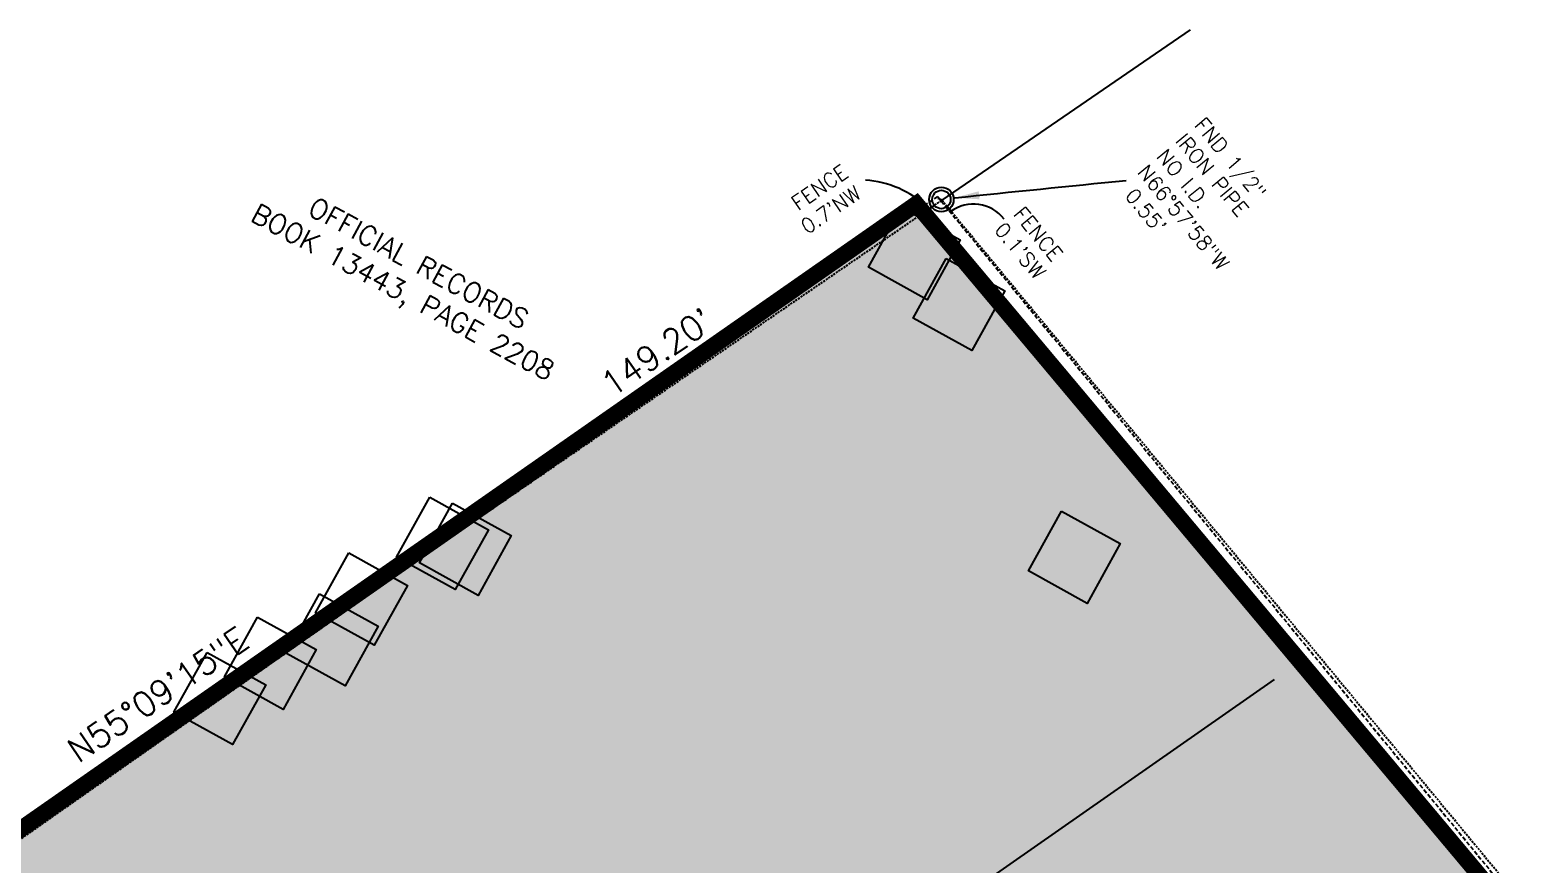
# Model space of a CAD drawing. Header units: feet. Extents: x 432364 to 434141, y 2201175 to 2201923.
# Drawn here: x 433034.1 to 433216.3, y 2201810.1 to 2201912 of the extents above; entities that cross this region are included whole.
import ezdxf

# ---------------------------------------------------------------- set-up
doc = ezdxf.new("R2010")
doc.units = ezdxf.units.FT
doc.header["$MEASUREMENT"] = 0
for name, pattern in [('BASE - SURVEY$0$DASHED', [0.75, 0.5, -0.25]), ('DASHED', [0.75, 0.5, -0.25]), ('HIDDEN', [0.375, 0.25, -0.125])]:
    doc.linetypes.add(name, pattern=pattern)
for name, color, linetype in [('BASE - SURVEY$0$MONUMENTATION', 8, 'Continuous'), ('BASE - SURVEY$0$SAVED OBJECTS', 8, 'Continuous'), ('PR-DIVIDES-MAJOR', 3, 'DASHED'), ('PR-DIVIDES-MINOR', 3, 'DASHED'), ('PR-DIVIDES-PRE', 3, 'DASHED'), ('PR-LOT', 2, 'Continuous'), ('PR-SITE-TXT', 131, 'Continuous'), ('X-SURVEY', 7, 'Continuous'), ('X-TEXT', 4, 'Continuous')]:
    doc.layers.add(name, color=color, linetype=linetype)
doc.layers.add('X-WETLANDS', color=6, linetype='HIDDEN', lineweight=5)
doc.styles.add('AVA', font='arial.ttf', dxfattribs={"width": 0.7})
doc.styles.add('BASE - SURVEY$0$L100', font='simplex', dxfattribs={"height": 2})
doc.styles.add('BASE - SURVEY$0$L80', font='simplex', dxfattribs={"height": 1.6})
doc.styles.add('BASE - SURVEY$0$ROMANS', font='ROMANS.SHX', dxfattribs={"height": 0.0667})
doc.dimstyles.new('AVA', dxfattribs={"dimtxt": 0.1, "dimasz": 0.1, "dimexe": 0.1, "dimexo": 0.1, "dimgap": 0.05, "dimtad": 0, "dimrnd": 0.5, "dimzin": 12, "dimdsep": 46, "dimtxsty": 'AVA', "dimcen": 0, "dimadec": 0, "dimazin": 0, "dimtfac": 1, "dimtofl": 0, "dimtmove": 0, "dimatfit": 3, "dimfxl": 1, "dimtolj": 1, "dimtzin": 0, "dimarcsym": 1})
doc.dimstyles.new('BASE - SURVEY$0$BUILDING TIES', dxfattribs={"dimscale": 20, "dimtxt": 2, "dimasz": 0.15, "dimexe": 0.007087, "dimexo": 0.0625, "dimgap": 0.003543, "dimtad": 0, "dimdec": 1, "dimzin": 0, "dimdsep": 46, "dimtxsty": 'BASE - SURVEY$0$L100', "dimcen": 0, "dimse1": 1, "dimse2": 1, "dimclrd": 256, "dimaunit": 1, "dimadec": 3, "dimazin": 0, "dimtfac": 1, "dimtdec": 1, "dimtofl": 0, "dimtmove": 0, "dimatfit": 3, "dimfxl": 1, "dimtolj": 1, "dimtzin": 0, "dimarcsym": 0})

# ---------------------------------------------------------------- blocks, each defined once
blk = doc.blocks.new('BASE - SURVEY$0$A$C523B294B')
at = {"layer": 'BASE - SURVEY$0$MONUMENTATION'}
for radius in [1, 0.75]:
    blk.add_circle((0, 0), radius, dxfattribs=at)
blk = doc.blocks.new('*D150')
at = {"layer": 'Defpoints', "color": 0, "transparency": 16777216}
for p in [(433189.52, 2201834.89, 25.69), (433017.95, 2201715.25, 25.69), (433017.95, 2201715.25)]:
    blk.add_point(p, dxfattribs=at)
at = {"layer": 'PR-SITE-TXT', "color": 0, "lineweight": -2, "transparency": 16777216}
for p, q in [((433186.24, 2201832.61), (433116.39, 2201783.9)), ((433021.23, 2201717.54), (433104.53, 2201775.63))]:
    blk.add_line(p, q, dxfattribs=at)
at = {"layer": 'PR-SITE-TXT', "color": 0, "transparency": 16777216}
for points in [[(433185.86, 2201833.15), (433186.62, 2201832.06), (433189.52, 2201834.89)], [(433020.85, 2201718.08), (433021.61, 2201716.99), (433017.95, 2201715.25)]]:
    blk.add_solid(points, dxfattribs=at)
at = {"layer": 'PR-SITE-TXT', "color": 0, "transparency": 16777216, "insert": (433110.46, 2201779.76), "char_height": 6, "attachment_point": 5, "rotation": 34.8891, "style": 'AVA'}
blk.add_mtext("\\A1;209'", dxfattribs=at)
blk = doc.blocks.new('BASE - SURVEY')
at = {"layer": 'BASE - SURVEY$0$SAVED OBJECTS', "ltscale": 0.5}
for q in [(433175.99, 2201912.02), (433145.12, 2201891.42)]:
    blk.add_line((433145.63, 2201891.2), q, dxfattribs=at)
at = {"layer": 'BASE - SURVEY$0$SAVED OBJECTS', "linetype": 'BASE - SURVEY$0$DASHED'}
for q in [(432728.22, 2201605.31), (433445.88, 2201524.93)]:
    blk.add_line((433145.07, 2201891.66), q, dxfattribs=at)
at = {"layer": 'BASE - SURVEY$0$SAVED OBJECTS', "linetype": 'BASE - SURVEY$0$DASHED', "ltscale": 0.5}
blk.add_lwpolyline([(433061.98, 2201314.26), (432637.49, 2201542.71), (433022.59, 2201806.81), (433145.63, 2201891.2), (433447.73, 2201525.99), (433251.69, 2201412.69)], dxfattribs=at)
at = {"layer": 'BASE - SURVEY$0$SAVED OBJECTS', "ltscale": 0.5}
for centre, radius, start, end in [((433135.25, 2201880.91), 12.79, 47.6868, 85.4762), ((433149.47, 2201886.01), 4.7, 37.365, 126.4017)]:
    blk.add_arc(centre, radius, start, end, dxfattribs=at)
at = {"layer": 'BASE - SURVEY$0$SAVED OBJECTS', "ltscale": 0.5, "xscale": 1.5, "yscale": 1.5, "zscale": 1.5, "rotation": 359.5969001780948}
blk.add_blockref('BASE - SURVEY$0$A$C523B294B', (433145.55, 2201891.28), dxfattribs=at)
at = {"layer": 'BASE - SURVEY$0$SAVED OBJECTS', "ltscale": 0.5, "attachment_point": 1, "style": 'BASE - SURVEY$0$ROMANS'}
for s, insert, char_height, width, rotation in [('\\A1;FND 1/2"\\PIRON PIPE\\PNO I.D.\\P{\\A0;N66°57\'58"W  0.55\'}', (433177.76, 2201901.48), 1.8054, 15.3986, 309.5969), ("\\pi2.43502;FENCE\\P\\pi1.74724;0.7'NW", (433124.99, 2201889.95), 1.8054, 10.4304, 34.6017), ("FENCE\\P0.1'SW", (433155.63, 2201890.59), 1.805, 10.4304, 309.5969)]:
    blk.add_mtext(s, dxfattribs=dict(at, insert=insert, char_height=char_height, width=width, rotation=rotation))
at = {"layer": 'BASE - SURVEY$0$SAVED OBJECTS', "linetype": 'Continuous', "lineweight": -3}
for s, insert, char_height, width, attachment_point, rotation, style in [('OFFICIAL RECORDS\\PBOOK 13443, PAGE 2208', (433082.22, 2201884.55), 2.4, 53.6892, 2, 331.5739, 'BASE - SURVEY$0$L80'), ('N55°09\'15"E                          149.20\'', (433079.03, 2201849.03), 3, 133.7774, 8, 34.4427, 'BASE - SURVEY$0$L100')]:
    blk.add_mtext(s, dxfattribs=dict(at, insert=insert, char_height=char_height, width=width, attachment_point=attachment_point, rotation=rotation, style=style))
at = {"layer": 'BASE - SURVEY$0$SAVED OBJECTS', "ltscale": 0.5, "path_type": 1}
blk.add_leader([(433147.18, 2201891.49), (433168.13, 2201893.62)], dimstyle='BASE - SURVEY$0$BUILDING TIES', override={"dimgap": 0.003543, "dimtad": 0}, dxfattribs=at)

msp = doc.modelspace()

# ---------------------------------------------------------------- hatches: boundary and pattern name
at = {"layer": 'X-WETLANDS'}
h = msp.add_hatch(dxfattribs=at)
h.set_pattern_fill('GRASS', color=256, scale=6.8)
h.set_pattern_definition([(90, (427442.756, 2196641.1965), (-4.808326, 4.808326), [1.275, -8.341652]), (45, (427442.756, 2196641.1965), (-4.808326, 4.808326), [1.275, -5.525]), (135, (427442.756, 2196641.1965), (-4.808326, -4.808326), [1.275, -5.525])])
h.paths.add_polyline_path([(432972.267, 2201758.812), (433002.676, 2201777.19), (433072.355, 2201790.71), (433112.524, 2201799.577), (433180.229, 2201737.431), (433209.489, 2201702.486), (433260.894, 2201621.839), (433297.975, 2201553.105), (433325.518, 2201510.325), (433357.789, 2201505.808), (433386.722, 2201518.618), (433399.954, 2201516.843), (433424.02, 2201513.614), (433447.351, 2201527.362), (433142.941, 2201890.191), (432915.851, 2201730.965), (432907.556, 2201721.156), (432903.375, 2201714.883), (432904.429, 2201711.787), (432909.442, 2201712.408), (432913.502, 2201714.845), (432918.1, 2201717.536)])
h.paths.add_polyline_path([(434051.587, 2201526.446), (434059.851, 2201659.501), (433996.497, 2201592.515)])
h.paths.add_polyline_path([(434077.296, 2201703.546), (434130.549, 2201554.892), (434140.649, 2201631.054)])

# ---------------------------------------------------------------- linework, layer by layer
at = {"layer": 'PR-DIVIDES-MAJOR', "const_width": 2}
msp.add_lwpolyline([(433244.207, 2201418.474), (433252.433, 2201412.479), (433447.351, 2201527.362), (433142.489, 2201890.73), (432637.471, 2201538.369), (433063.722, 2201312.621)], close=True, dxfattribs=at)
at = {"layer": 'PR-DIVIDES-MINOR'}
msp.add_lwpolyline([(432985.654, 2201780.687), (433142.489, 2201890.73), (433447.351, 2201527.362), (433308.325, 2201445.438), (432985.654, 2201780.687)], dxfattribs=at)
msp.add_lwpolyline([(432985.654, 2201780.687), (433142.489, 2201890.73), (433447.351, 2201527.362), (433308.325, 2201445.438), (432985.654, 2201780.687)], dxfattribs=at)
at = {"layer": 'PR-DIVIDES-PRE', "elevation": -4.805}
msp.add_lwpolyline([(433129.255, 2201351.373), (433035.395, 2201494.608), (432891.484, 2201527.935), (432867, 2201564.879), (432951.434, 2201621.339), (432926.228, 2201710.761), (432914.663, 2201731.264), (433142.969, 2201890.354), (433447.351, 2201527.362), (433252.415, 2201412.492), (433244.207, 2201418.474)], close=True, dxfattribs=at)
at = {"layer": 'PR-LOT'}
msp.add_lwpolyline([(432801.915, 2201652.767), (433244.117, 2201418.784), (433252.415, 2201412.492), (433447.351, 2201527.362), (433142.489, 2201890.73)], close=True, dxfattribs=at)
at = {"layer": 'X-TEXT'}
for points in [[(433140.685, 2201890.308), (433147.858, 2201886.345), (433143.808, 2201879.037), (433136.635, 2201883)], [(433146.154, 2201884.088), (433153.326, 2201880.125), (433149.276, 2201872.817), (433142.104, 2201876.78)], [(433083.004, 2201854.884), (433090.176, 2201850.921), (433086.126, 2201843.613), (433078.954, 2201847.576)], [(433085.793, 2201854.171), (433092.965, 2201850.208), (433088.915, 2201842.9), (433081.743, 2201846.863)], [(433160.25, 2201853.192), (433167.422, 2201849.229), (433163.372, 2201841.921), (433156.2, 2201845.884)], [(433069.534, 2201843.109), (433076.707, 2201839.146), (433072.657, 2201831.839), (433065.484, 2201835.802)], [(433061.971, 2201840.24), (433069.143, 2201836.277), (433065.093, 2201828.97), (433057.921, 2201832.933)], [(433055.783, 2201835.932), (433062.955, 2201831.969), (433058.905, 2201824.661), (433051.733, 2201828.624)]]:
    msp.add_lwpolyline(points, close=True, dxfattribs=at)
at = {"layer": 'X-TEXT', "elevation": -4.805}
msp.add_lwpolyline([(433073.098, 2201848.087), (433080.27, 2201844.124), (433076.221, 2201836.816), (433069.048, 2201840.779)], close=True, dxfattribs=at)
at = {"layer": 'X-WETLANDS'}
msp.add_lwpolyline([(433447.682, 2201527.232), (433424.408, 2201513.562), (433386.722, 2201518.618), (433357.789, 2201505.808), (433325.518, 2201510.325), (433297.975, 2201553.105), (433260.894, 2201621.839), (433209.489, 2201702.486), (433180.229, 2201737.431), (433112.524, 2201799.577), (433072.355, 2201790.71), (433002.676, 2201777.19), (432972.267, 2201758.812), (432918.1, 2201717.536), (432913.502, 2201714.845), (432909.442, 2201712.408), (432904.429, 2201711.787), (432903.375, 2201714.883), (432907.556, 2201721.156), (432915.851, 2201730.965), (433143.055, 2201890.271), (433447.682, 2201527.232)], dxfattribs=at)

# ---------------------------------------------------------------- dimensions: what is measured, and where the dimension line sits
at = {"layer": 'PR-SITE-TXT'}
dim = msp.add_linear_dim(base=(433017.946, 2201715.248), p1=(433189.523, 2201834.894, 25.69), p2=(433017.946, 2201715.248, 25.69), angle=214.88915, dimstyle='AVA', override={"dimscale": 40, "dimtxt": 0.15, "dimpost": "'", "dimtix": 0, "dimtofl": 0, "dimtmove": 0, "dimatfit": 3}, dxfattribs=at)
dim.commit()
dim.dimension.update_dxf_attribs({"geometry": '*D150', "text_midpoint": (433110.461, 2201779.762), "dimtype": 161})

# ---------------------------------------------------------------- next in the draw order: block references
at = {"layer": 'X-SURVEY'}
msp.add_blockref('BASE - SURVEY', (0, 0), dxfattribs=at)

doc.saveas('drawing.dxf')
